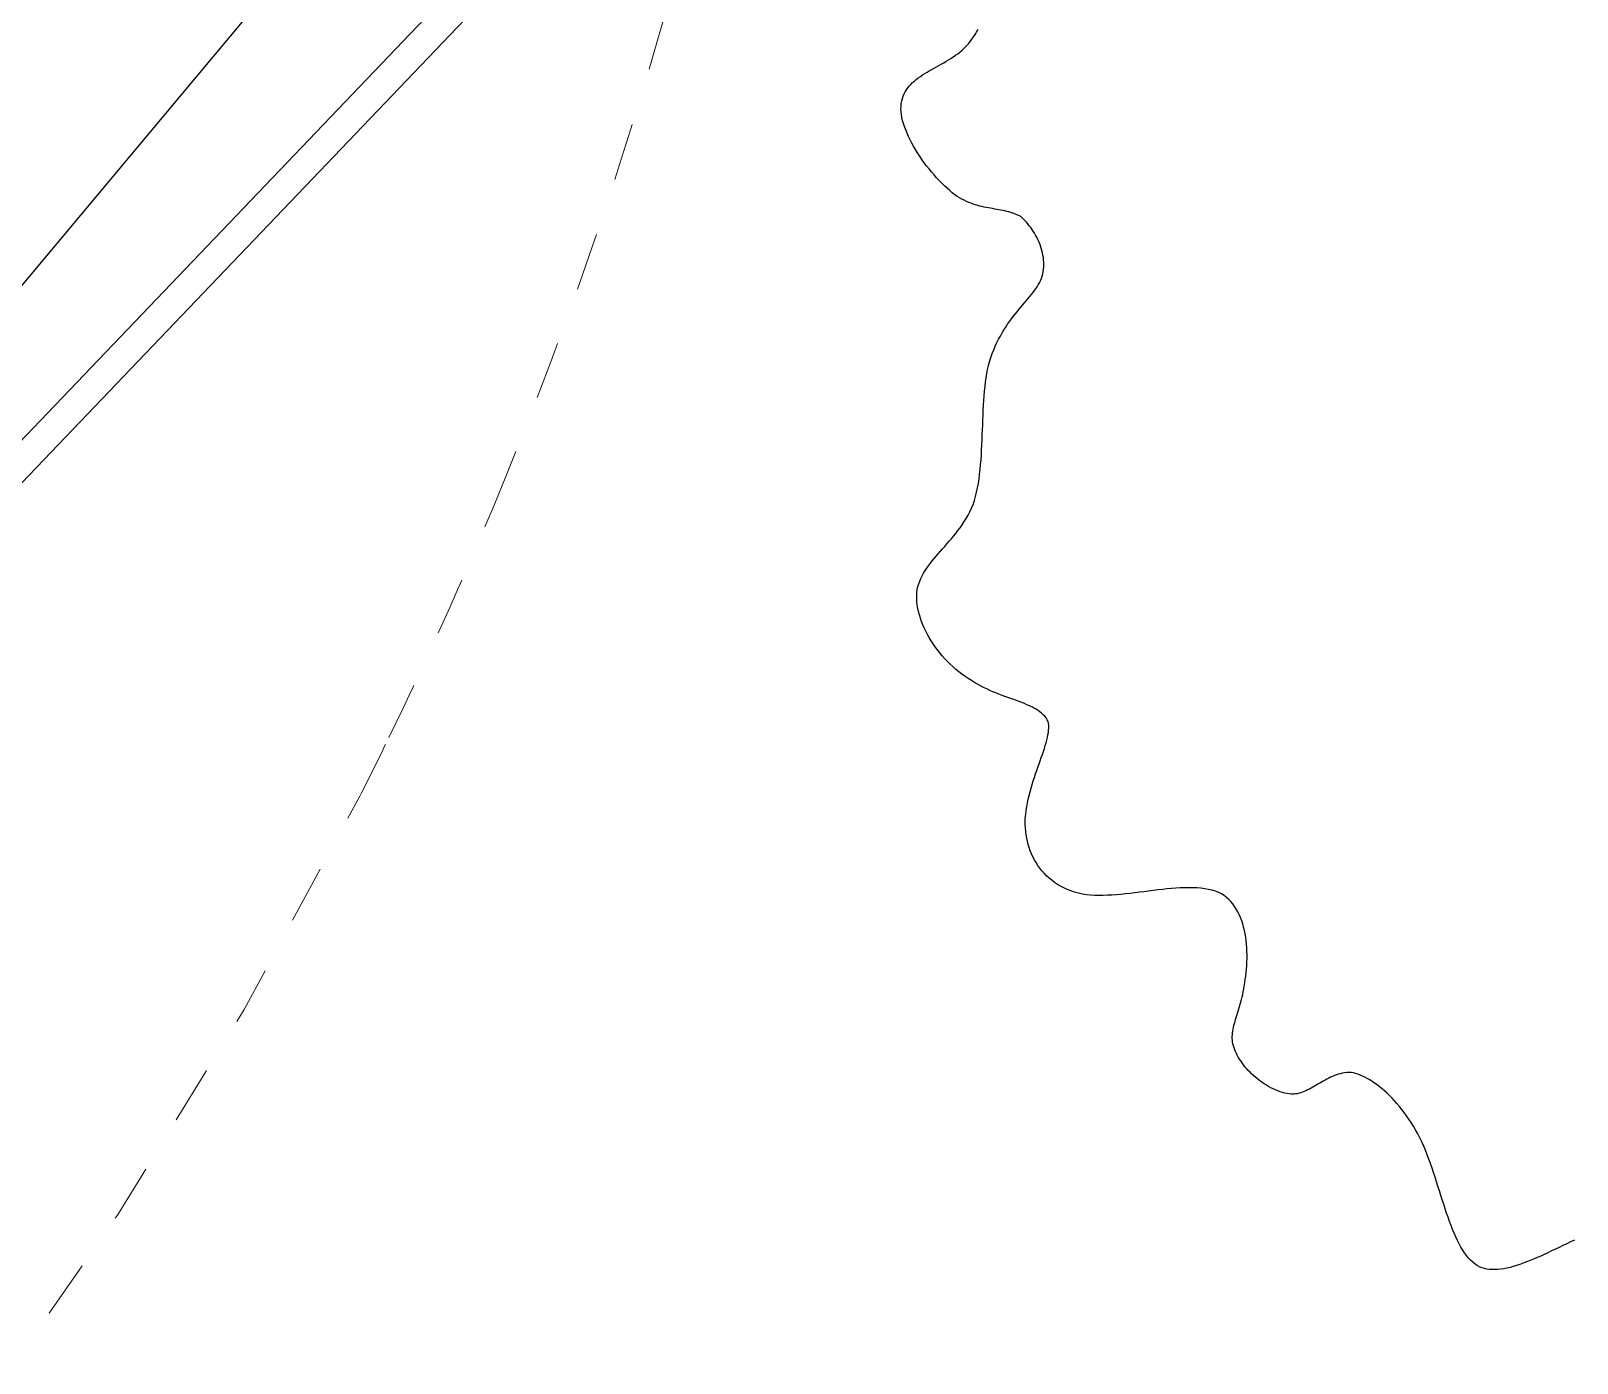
# Model space of a CAD drawing. Header units: metres. Extents: x 507649 to 508899, y 6966965 to 6967377.
# Drawn here: x 507928.546 to 507931.218, y 6967155.611 to 6967157.913 of the extents above; entities that cross this region are included whole.
import ezdxf

# ---------------------------------------------------------------- set-up
doc = ezdxf.new("R2010")
doc.units = ezdxf.units.M
doc.linetypes.add('AEC_Double Dash', pattern=[0.039, 0.015, -0.004, 0.006, -0.004, 0.006, -0.004])
doc.layers.add('C-PROP-LINE', color=252, linetype='AEC_Double Dash', lineweight=5)
for name, color, linetype in [('C_TEXT_2.5', 7, 'Continuous'), ('mga2020bdy', 252, 'Continuous'), ('mga2020VEG_EDGE_GARDEN', 252, 'Continuous'), ('mga2020VEG_TREE', 252, 'Continuous'), ('VEG_EDGE_GARDEN', 252, 'Continuous')]:
    doc.layers.add(name, color=color, linetype=linetype)

# ---------------------------------------------------------------- blocks, each defined once
blk = doc.blocks.new('BAC V TREE')
for p, q in [((-14.3908, 1.3604), (-14.3723, 1.3862)), ((-14.3723, 1.3862), (-14.355, 1.4126)), ((-14.355, 1.4126), (-14.3389, 1.4395)), ((-14.3389, 1.4395), (-14.3239, 1.4669)), ((-14.5489, 1.1997), (-14.5246, 1.2183)), ((-14.5246, 1.2183), (-14.4997, 1.2404)), ((-14.4997, 1.2404), (-14.4759, 1.2631)), ((-14.4759, 1.2631), (-14.453, 1.2865)), ((-14.453, 1.2865), (-14.4312, 1.3105)), ((-14.4312, 1.3105), (-14.4105, 1.3351)), ((-14.4105, 1.3351), (-14.3908, 1.3604)), ((-14.8391, 1.0242), (-14.8126, 1.0392)), ((-14.8126, 1.0392), (-14.7859, 1.0541)), ((-14.7859, 1.0541), (-14.759, 1.0691)), ((-14.759, 1.0691), (-14.732, 1.0842)), ((-14.732, 1.0842), (-14.7051, 1.0996)), ((-14.7051, 1.0996), (-14.6783, 1.1152)), ((-14.6783, 1.1152), (-14.6516, 1.1311)), ((-14.6516, 1.1311), (-14.6253, 1.1475)), ((-14.6253, 1.1475), (-14.5993, 1.1643)), ((-14.5993, 1.1643), (-14.5738, 1.1817)), ((-14.5738, 1.1817), (-14.5489, 1.1997)), ((-15.0708, 0.859), (-15.0517, 0.8779)), ((-15.0517, 0.8779), (-15.0315, 0.896)), ((-15.0315, 0.896), (-15.0102, 0.9135)), ((-15.0102, 0.9135), (-14.9879, 0.9305)), ((-14.9879, 0.9305), (-14.9648, 0.9469)), ((-14.9648, 0.9469), (-14.9409, 0.963)), ((-14.9409, 0.963), (-14.9162, 0.9786)), ((-14.9162, 0.9786), (-14.891, 0.994)), ((-14.891, 0.994), (-14.8653, 1.0092)), ((-14.8653, 1.0092), (-14.8391, 1.0242)), ((-15.1719, 0.6745), (-15.1651, 0.7015)), ((-15.1651, 0.7015), (-15.1565, 0.7272)), ((-15.1565, 0.7272), (-15.1461, 0.7517)), ((-15.1461, 0.7517), (-15.1341, 0.7752)), ((-15.1341, 0.7752), (-15.1204, 0.7975)), ((-15.1204, 0.7975), (-15.1053, 0.8189)), ((-15.1053, 0.8189), (-15.0887, 0.8394)), ((-15.0887, 0.8394), (-15.0708, 0.859)), ((-15.1804, 0.5879), (-15.1797, 0.6177)), ((-15.1789, 0.557), (-15.1804, 0.5879)), ((-15.1797, 0.6177), (-15.1767, 0.6462)), ((-15.1752, 0.525), (-15.1789, 0.557)), ((-15.1767, 0.6462), (-15.1719, 0.6745)), ((-15.1695, 0.4921), (-15.1752, 0.525)), ((-15.1618, 0.4584), (-15.1695, 0.4921)), ((-15.1522, 0.4239), (-15.1618, 0.4584)), ((-15.1408, 0.3888), (-15.1522, 0.4239)), ((-15.1277, 0.3531), (-15.1408, 0.3888)), ((-15.113, 0.3169), (-15.1277, 0.3531)), ((-15.0968, 0.2804), (-15.113, 0.3169)), ((-15.0791, 0.2437), (-15.0968, 0.2804)), ((-15.06, 0.2068), (-15.0791, 0.2437)), ((-15.0397, 0.1699), (-15.06, 0.2068)), ((-15.0181, 0.133), (-15.0397, 0.1699)), ((-14.9955, 0.0962), (-15.0181, 0.133)), ((-14.9718, 0.0598), (-14.9955, 0.0962)), ((-14.9472, 0.0236), (-14.9718, 0.0598)), ((-14.9217, -0.0121), (-14.9472, 0.0236)), ((-14.8954, -0.0472), (-14.9217, -0.0121)), ((-14.8685, -0.0817), (-14.8954, -0.0472)), ((-14.841, -0.1154), (-14.8685, -0.0817)), ((-14.8129, -0.1483), (-14.841, -0.1154)), ((-14.7845, -0.1802), (-14.8129, -0.1483)), ((-14.7557, -0.2111), (-14.7845, -0.1802)), ((-14.7266, -0.2408), (-14.7557, -0.2111)), ((-14.6974, -0.2693), (-14.7266, -0.2408)), ((-14.6681, -0.2964), (-14.6974, -0.2693)), ((-14.6388, -0.3221), (-14.6681, -0.2964)), ((-14.6096, -0.3463), (-14.6388, -0.3221)), ((-14.5805, -0.3687), (-14.6096, -0.3463)), ((-14.5544, -0.3862), (-14.5805, -0.3687)), ((-14.5284, -0.4022), (-14.5544, -0.3862)), ((-14.5027, -0.4168), (-14.5284, -0.4022)), ((-14.4771, -0.4301), (-14.5027, -0.4168)), ((-14.4518, -0.4421), (-14.4771, -0.4301)), ((-14.4266, -0.453), (-14.4518, -0.4421)), ((-14.4016, -0.4629), (-14.4266, -0.453)), ((-14.3768, -0.4718), (-14.4016, -0.4629)), ((-14.3521, -0.4799), (-14.3768, -0.4718)), ((-14.3277, -0.4871), (-14.3521, -0.4799)), ((-14.3034, -0.4937), (-14.3277, -0.4871)), ((-14.2793, -0.4996), (-14.3034, -0.4937)), ((-14.2553, -0.505), (-14.2793, -0.4996)), ((-14.2316, -0.51), (-14.2553, -0.505)), ((-14.2079, -0.5146), (-14.2316, -0.51)), ((-14.1845, -0.5189), (-14.2079, -0.5146)), ((-14.1612, -0.5231), (-14.1845, -0.5189)), ((-14.138, -0.5271), (-14.1612, -0.5231)), ((-14.115, -0.5312), (-14.138, -0.5271)), ((-14.0922, -0.5353), (-14.115, -0.5312)), ((-14.0695, -0.5396), (-14.0922, -0.5353)), ((-14.0469, -0.5441), (-14.0695, -0.5396)), ((-14.0244, -0.549), (-14.0469, -0.5441)), ((-14.0021, -0.5543), (-14.0244, -0.549)), ((-13.98, -0.5601), (-14.0021, -0.5543)), ((-13.9579, -0.5665), (-13.98, -0.5601)), ((-13.936, -0.5735), (-13.9579, -0.5665)), ((-13.9142, -0.5814), (-13.936, -0.5735)), ((-13.8925, -0.5901), (-13.9142, -0.5814)), ((-13.871, -0.5997), (-13.8925, -0.5901)), ((-13.8495, -0.6104), (-13.871, -0.5997)), ((-13.8331, -0.6251), (-13.8495, -0.6104)), ((-13.8167, -0.6408), (-13.8331, -0.6251)), ((-13.8005, -0.6574), (-13.8167, -0.6408)), ((-13.7845, -0.6749), (-13.8005, -0.6574)), ((-13.7688, -0.6932), (-13.7845, -0.6749)), ((-13.7534, -0.7122), (-13.7688, -0.6932)), ((-13.7383, -0.7321), (-13.7534, -0.7122)), ((-13.7237, -0.7526), (-13.7383, -0.7321)), ((-13.7096, -0.7738), (-13.7237, -0.7526)), ((-13.696, -0.7956), (-13.7096, -0.7738)), ((-13.6831, -0.818), (-13.696, -0.7956)), ((-13.6707, -0.841), (-13.6831, -0.818)), ((-13.6591, -0.8644), (-13.6707, -0.841)), ((-13.6482, -0.8883), (-13.6591, -0.8644)), ((-13.6381, -0.9126), (-13.6482, -0.8883)), ((-13.6288, -0.9373), (-13.6381, -0.9126)), ((-13.6205, -0.9623), (-13.6288, -0.9373)), ((-13.6131, -0.9877), (-13.6205, -0.9623)), ((-13.6068, -1.0133), (-13.6131, -0.9877)), ((-13.6015, -1.0391), (-13.6068, -1.0133)), ((-13.5974, -1.065), (-13.6015, -1.0391)), ((-13.5992, -1.2222), (-13.5954, -1.196)), ((-13.5944, -1.0911), (-13.5974, -1.065)), ((-13.5954, -1.196), (-13.5931, -1.1698)), ((-13.5927, -1.1173), (-13.5944, -1.0911)), ((-13.5931, -1.1698), (-13.5922, -1.1436)), ((-13.5922, -1.1436), (-13.5927, -1.1173)), ((-13.668, -1.3923), (-13.6541, -1.3701)), ((-13.6541, -1.3701), (-13.6413, -1.3478)), ((-13.6413, -1.3478), (-13.6296, -1.3252)), ((-13.6296, -1.3252), (-13.6196, -1.2997)), ((-13.6196, -1.2997), (-13.6112, -1.2741)), ((-13.6112, -1.2741), (-13.6044, -1.2482)), ((-13.6044, -1.2482), (-13.5992, -1.2222)), ((-13.788, -1.5478), (-13.7689, -1.5251)), ((-13.7689, -1.5251), (-13.7503, -1.5026)), ((-13.7503, -1.5026), (-13.7323, -1.4803)), ((-13.7323, -1.4803), (-13.715, -1.4583)), ((-13.715, -1.4583), (-13.6985, -1.4363)), ((-13.6985, -1.4363), (-13.6828, -1.4143)), ((-13.6828, -1.4143), (-13.668, -1.3923)), ((-13.9318, -1.722), (-13.9107, -1.695)), ((-13.9107, -1.695), (-13.8897, -1.6689)), ((-13.8897, -1.6689), (-13.8688, -1.6435)), ((-13.8688, -1.6435), (-13.8481, -1.6188)), ((-13.8481, -1.6188), (-13.8277, -1.5946)), ((-13.8277, -1.5946), (-13.8077, -1.571)), ((-13.8077, -1.571), (-13.788, -1.5478)), ((-14.056, -1.9047), (-14.0359, -1.8714)), ((-14.0359, -1.8714), (-14.0155, -1.8393)), ((-14.0155, -1.8393), (-13.9948, -1.8084)), ((-13.9948, -1.8084), (-13.9739, -1.7786)), ((-13.9739, -1.7786), (-13.9529, -1.7498)), ((-13.9529, -1.7498), (-13.9318, -1.722)), ((-14.1489, -2.0925), (-14.1315, -2.0519)), ((-14.1315, -2.0519), (-14.1135, -2.0129)), ((-14.1135, -2.0129), (-14.0949, -1.9754)), ((-14.0949, -1.9754), (-14.0757, -1.9394)), ((-14.0757, -1.9394), (-14.056, -1.9047)), ((-14.2072, -2.2671), (-14.1961, -2.2248)), ((-14.1961, -2.2248), (-14.1812, -2.1789)), ((-14.1812, -2.1789), (-14.1654, -2.1348)), ((-14.1654, -2.1348), (-14.1489, -2.0925)), ((-14.2403, -2.4519), (-14.2336, -2.4036)), ((-14.2336, -2.4036), (-14.2259, -2.3566)), ((-14.2259, -2.3566), (-14.2172, -2.3111)), ((-14.2172, -2.3111), (-14.2072, -2.2671)), ((-14.2554, -2.6035), (-14.2511, -2.5519)), ((-14.2511, -2.5519), (-14.2461, -2.5013)), ((-14.2461, -2.5013), (-14.2403, -2.4519)), ((-14.2651, -2.7631), (-14.2623, -2.7092)), ((-14.2623, -2.7092), (-14.2591, -2.656)), ((-14.2591, -2.656), (-14.2554, -2.6035)), ((-14.2718, -2.9277), (-14.2698, -2.8725)), ((-14.2698, -2.8725), (-14.2675, -2.8175)), ((-14.2675, -2.8175), (-14.2651, -2.7631)), ((-14.2807, -3.1499), (-14.2782, -3.0944)), ((-14.2782, -3.0944), (-14.276, -3.0388)), ((-14.276, -3.0388), (-14.2739, -2.9832)), ((-14.2739, -2.9832), (-14.2718, -2.9277)), ((-14.2905, -3.3149), (-14.2867, -3.2603)), ((-14.2867, -3.2603), (-14.2835, -3.2052)), ((-14.2835, -3.2052), (-14.2807, -3.1499)), ((-14.3058, -3.475), (-14.2999, -3.4223)), ((-14.2999, -3.4223), (-14.2949, -3.3689)), ((-14.2949, -3.3689), (-14.2905, -3.3149)), ((-14.3291, -3.6275), (-14.3203, -3.5777)), ((-14.3203, -3.5777), (-14.3126, -3.5269)), ((-14.3126, -3.5269), (-14.3058, -3.475)), ((-14.3771, -3.8138), (-14.363, -3.7694)), ((-14.363, -3.7694), (-14.3504, -3.7235)), ((-14.3504, -3.7235), (-14.3391, -3.6761)), ((-14.3391, -3.6761), (-14.3291, -3.6275)), ((-14.4561, -3.9677), (-14.435, -3.9313)), ((-14.435, -3.9313), (-14.4147, -3.8936)), ((-14.4147, -3.8936), (-14.3954, -3.8545)), ((-14.3954, -3.8545), (-14.3771, -3.8138)), ((-14.5713, -4.1329), (-14.5474, -4.1018)), ((-14.5474, -4.1018), (-14.5237, -4.0698)), ((-14.5237, -4.0698), (-14.5006, -4.0369)), ((-14.5006, -4.0369), (-14.478, -4.0029)), ((-14.478, -4.0029), (-14.4561, -3.9677)), ((-14.7178, -4.305), (-14.6936, -4.2776)), ((-14.6936, -4.2776), (-14.6692, -4.2498)), ((-14.6692, -4.2498), (-14.6446, -4.2215)), ((-14.6446, -4.2215), (-14.6201, -4.1926)), ((-14.6201, -4.1926), (-14.5956, -4.1631)), ((-14.5956, -4.1631), (-14.5713, -4.1329)), ((-14.8739, -4.4927), (-14.8537, -4.4658)), ((-14.8537, -4.4658), (-14.8327, -4.439)), ((-14.8327, -4.439), (-14.8109, -4.4123)), ((-14.8109, -4.4123), (-14.7884, -4.3857)), ((-14.7884, -4.3857), (-14.7653, -4.359)), ((-14.7653, -4.359), (-14.7418, -4.3321)), ((-14.7418, -4.3321), (-14.7178, -4.305)), ((-14.9713, -4.6631), (-14.9584, -4.6332)), ((-14.9584, -4.6332), (-14.944, -4.6041)), ((-14.944, -4.6041), (-14.9283, -4.5756)), ((-14.9283, -4.5756), (-14.9113, -4.5475)), ((-14.9113, -4.5475), (-14.8931, -4.52)), ((-14.8931, -4.52), (-14.8739, -4.4927)), ((-15.0057, -4.8259), (-15.0041, -4.7915)), ((-15.0041, -4.7915), (-15.0005, -4.7575)), ((-15.0005, -4.7575), (-14.9925, -4.7251)), ((-14.9925, -4.7251), (-14.9827, -4.6937)), ((-14.9827, -4.6937), (-14.9713, -4.6631)), ((-15.0054, -4.8608), (-15.0057, -4.8259)), ((-15.0031, -4.896), (-15.0054, -4.8608)), ((-14.9991, -4.9316), (-15.0031, -4.896)), ((-14.9932, -4.9674), (-14.9991, -4.9316)), ((-14.9856, -5.0034), (-14.9932, -4.9674)), ((-14.9763, -5.0396), (-14.9856, -5.0034)), ((-14.9653, -5.0758), (-14.9763, -5.0396)), ((-14.9528, -5.1121), (-14.9653, -5.0758)), ((-14.9386, -5.1483), (-14.9528, -5.1121)), ((-14.923, -5.1844), (-14.9386, -5.1483)), ((-14.9058, -5.2203), (-14.923, -5.1844)), ((-14.8873, -5.256), (-14.9058, -5.2203)), ((-14.8673, -5.2914), (-14.8873, -5.256)), ((-14.846, -5.3265), (-14.8673, -5.2914)), ((-14.8235, -5.3611), (-14.846, -5.3265)), ((-14.7996, -5.3953), (-14.8235, -5.3611)), ((-14.7746, -5.429), (-14.7996, -5.3953)), ((-14.7484, -5.4621), (-14.7746, -5.429)), ((-14.7211, -5.4945), (-14.7484, -5.4621)), ((-14.6928, -5.5262), (-14.7211, -5.4945)), ((-14.6634, -5.5571), (-14.6928, -5.5262)), ((-14.6331, -5.5873), (-14.6634, -5.5571)), ((-14.6018, -5.6165), (-14.6331, -5.5873)), ((-14.5696, -5.6447), (-14.6018, -5.6165)), ((-14.5366, -5.672), (-14.5696, -5.6447)), ((-14.5029, -5.6982), (-14.5366, -5.672)), ((-14.4683, -5.7232), (-14.5029, -5.6982)), ((-14.4331, -5.7471), (-14.4683, -5.7232)), ((-14.3972, -5.7697), (-14.4331, -5.7471)), ((-14.3636, -5.7907), (-14.3972, -5.7697)), ((-14.3297, -5.8105), (-14.3636, -5.7907)), ((-14.2956, -5.8292), (-14.3297, -5.8105)), ((-14.2614, -5.8467), (-14.2956, -5.8292)), ((-14.2271, -5.8632), (-14.2614, -5.8467)), ((-14.1929, -5.8788), (-14.2271, -5.8632)), ((-14.1587, -5.8936), (-14.1929, -5.8788)), ((-14.1246, -5.9076), (-14.1587, -5.8936)), ((-14.0908, -5.921), (-14.1246, -5.9076)), ((-14.0572, -5.9338), (-14.0908, -5.921)), ((-14.024, -5.9461), (-14.0572, -5.9338)), ((-13.9913, -5.958), (-14.024, -5.9461)), ((-13.959, -5.9696), (-13.9913, -5.958)), ((-13.9273, -5.981), (-13.959, -5.9696)), ((-13.8962, -5.9923), (-13.9273, -5.981)), ((-13.8659, -6.0035), (-13.8962, -5.9923)), ((-13.8363, -6.0148), (-13.8659, -6.0035)), ((-13.8075, -6.0262), (-13.8363, -6.0148)), ((-13.7797, -6.0378), (-13.8075, -6.0262)), ((-13.7529, -6.0497), (-13.7797, -6.0378)), ((-13.7271, -6.0621), (-13.7529, -6.0497)), ((-13.7025, -6.0749), (-13.7271, -6.0621)), ((-13.679, -6.0882), (-13.7025, -6.0749)), ((-13.6569, -6.1023), (-13.679, -6.0882)), ((-13.636, -6.117), (-13.6569, -6.1023)), ((-13.6166, -6.1326), (-13.636, -6.117)), ((-13.5986, -6.1492), (-13.6166, -6.1326)), ((-13.5822, -6.1667), (-13.5986, -6.1492)), ((-13.5674, -6.1854), (-13.5822, -6.1667)), ((-13.5543, -6.2052), (-13.5674, -6.1854)), ((-13.543, -6.2263), (-13.5543, -6.2052)), ((-13.5466, -6.3733), (-13.5421, -6.3461)), ((-13.5393, -6.2479), (-13.543, -6.2263)), ((-13.5421, -6.3461), (-13.539, -6.3199)), ((-13.5375, -6.2708), (-13.5393, -6.2479)), ((-13.539, -6.3199), (-13.5375, -6.2948)), ((-13.5375, -6.2948), (-13.5375, -6.2708)), ((-13.5972, -6.5568), (-13.5865, -6.524)), ((-13.5865, -6.524), (-13.5766, -6.492)), ((-13.5766, -6.492), (-13.5675, -6.4609)), ((-13.5675, -6.4609), (-13.5595, -6.4307)), ((-13.5595, -6.4307), (-13.5525, -6.4015)), ((-13.5525, -6.4015), (-13.5466, -6.3733)), ((-13.6581, -6.7327), (-13.6453, -6.6961)), ((-13.6453, -6.6961), (-13.6327, -6.6602)), ((-13.6327, -6.6602), (-13.6204, -6.625)), ((-13.6204, -6.625), (-13.6085, -6.5905)), ((-13.6085, -6.5905), (-13.5972, -6.5568)), ((-13.7092, -6.8856), (-13.6967, -6.8465)), ((-13.6967, -6.8465), (-13.6839, -6.808)), ((-13.6839, -6.808), (-13.671, -6.77)), ((-13.671, -6.77), (-13.6581, -6.7327)), ((-13.7647, -7.0884), (-13.755, -7.047)), ((-13.755, -7.047), (-13.7444, -7.006)), ((-13.7444, -7.006), (-13.7332, -6.9654)), ((-13.7332, -6.9654), (-13.7214, -6.9252)), ((-13.7214, -6.9252), (-13.7092, -6.8856)), ((-13.7938, -7.2576), (-13.7883, -7.2149)), ((-13.7883, -7.2149), (-13.7815, -7.1724)), ((-13.7815, -7.1724), (-13.7736, -7.1303)), ((-13.7736, -7.1303), (-13.7647, -7.0884)), ((-13.7992, -7.3372), (-13.7981, -7.3006)), ((-13.7989, -7.3739), (-13.7992, -7.3372)), ((-13.7971, -7.4106), (-13.7989, -7.3739)), ((-13.7981, -7.3006), (-13.7938, -7.2576)), ((-13.7938, -7.4472), (-13.7971, -7.4106)), ((-13.789, -7.4836), (-13.7938, -7.4472)), ((-13.7827, -7.5199), (-13.789, -7.4836)), ((-13.775, -7.5558), (-13.7827, -7.5199)), ((-13.7657, -7.5914), (-13.775, -7.5558)), ((-13.7549, -7.6266), (-13.7657, -7.5914)), ((-13.7426, -7.6613), (-13.7549, -7.6266)), ((-13.7287, -7.6954), (-13.7426, -7.6613)), ((-13.7133, -7.7289), (-13.7287, -7.6954)), ((-13.6964, -7.7617), (-13.7133, -7.7289)), ((-13.6778, -7.7937), (-13.6964, -7.7617)), ((-13.6578, -7.8249), (-13.6778, -7.7937)), ((-13.6361, -7.8552), (-13.6578, -7.8249)), ((-13.6129, -7.8844), (-13.6361, -7.8552)), ((-13.588, -7.9127), (-13.6129, -7.8844)), ((-13.5616, -7.9398), (-13.588, -7.9127)), ((-13.5336, -7.9657), (-13.5616, -7.9398)), ((-13.5039, -7.9903), (-13.5336, -7.9657)), ((-13.4727, -8.0136), (-13.5039, -7.9903)), ((-13.4398, -8.0355), (-13.4727, -8.0136)), ((-13.4052, -8.0559), (-13.4398, -8.0355)), ((-13.369, -8.0748), (-13.4052, -8.0559)), ((-13.3312, -8.0921), (-13.369, -8.0748)), ((-12.1246, -8.0783), (-12.1739, -8.0821)), ((-12.076, -8.0754), (-12.1246, -8.0783)), ((-12.0281, -8.0735), (-12.076, -8.0754)), ((-11.9811, -8.0728), (-12.0281, -8.0735)), ((-11.9351, -8.0734), (-11.9811, -8.0728)), ((-11.89, -8.0754), (-11.9351, -8.0734)), ((-11.8461, -8.079), (-11.89, -8.0754)), ((-11.8034, -8.0843), (-11.8461, -8.079)), ((-13.2917, -8.1077), (-13.3312, -8.0921)), ((-13.2505, -8.1215), (-13.2917, -8.1077)), ((-13.2077, -8.1335), (-13.2505, -8.1215)), ((-13.1631, -8.1437), (-13.2077, -8.1335)), ((-13.1169, -8.1518), (-13.1631, -8.1437)), ((-13.0722, -8.1558), (-13.1169, -8.1518)), ((-13.0263, -8.1582), (-13.0722, -8.1558)), ((-12.9796, -8.1591), (-13.0263, -8.1582)), ((-12.9319, -8.1587), (-12.9796, -8.1591)), ((-12.8835, -8.157), (-12.9319, -8.1587)), ((-12.8344, -8.1544), (-12.8835, -8.157)), ((-12.7846, -8.1507), (-12.8344, -8.1544)), ((-12.7344, -8.1463), (-12.7846, -8.1507)), ((-12.6837, -8.1412), (-12.7344, -8.1463)), ((-12.6327, -8.1356), (-12.6837, -8.1412)), ((-12.5815, -8.1295), (-12.6327, -8.1356)), ((-12.5301, -8.1232), (-12.5815, -8.1295)), ((-12.4787, -8.1167), (-12.5301, -8.1232)), ((-12.4272, -8.1102), (-12.4787, -8.1167)), ((-12.376, -8.1038), (-12.4272, -8.1102)), ((-12.3249, -8.0977), (-12.376, -8.1038)), ((-12.2741, -8.0919), (-12.3249, -8.0977)), ((-12.2238, -8.0867), (-12.2741, -8.0919)), ((-12.1739, -8.0821), (-12.2238, -8.0867)), ((-11.7621, -8.0915), (-11.8034, -8.0843)), ((-11.7221, -8.1006), (-11.7621, -8.0915)), ((-11.6836, -8.1118), (-11.7221, -8.1006)), ((-11.6467, -8.1252), (-11.6836, -8.1118)), ((-11.6164, -8.1417), (-11.6467, -8.1252)), ((-11.5878, -8.1603), (-11.6164, -8.1417)), ((-11.561, -8.1809), (-11.5878, -8.1603)), ((-11.5359, -8.2034), (-11.561, -8.1809)), ((-11.5125, -8.2276), (-11.5359, -8.2034)), ((-11.4907, -8.2536), (-11.5125, -8.2276)), ((-11.4705, -8.2811), (-11.4907, -8.2536)), ((-11.4519, -8.3101), (-11.4705, -8.2811)), ((-11.4348, -8.3406), (-11.4519, -8.3101)), ((-11.4191, -8.3723), (-11.4348, -8.3406)), ((-11.4049, -8.4052), (-11.4191, -8.3723)), ((-11.3921, -8.4393), (-11.4049, -8.4052)), ((-11.3807, -8.4743), (-11.3921, -8.4393)), ((-11.3706, -8.5103), (-11.3807, -8.4743)), ((-11.3618, -8.547), (-11.3706, -8.5103)), ((-11.3542, -8.5845), (-11.3618, -8.547)), ((-11.3479, -8.6226), (-11.3542, -8.5845)), ((-11.3427, -8.6613), (-11.3479, -8.6226)), ((-11.3387, -8.7003), (-11.3427, -8.6613)), ((-11.3357, -8.7397), (-11.3387, -8.7003)), ((-11.3339, -8.7793), (-11.3357, -8.7397)), ((-11.339, -8.9773), (-11.3362, -8.938)), ((-11.3362, -8.938), (-11.3342, -8.8985)), ((-11.3342, -8.8985), (-11.3331, -8.8588)), ((-11.333, -8.819), (-11.3339, -8.7793)), ((-11.3331, -8.8588), (-11.333, -8.819)), ((-11.3584, -9.1299), (-11.3525, -9.0926)), ((-11.3525, -9.0926), (-11.3472, -9.0547)), ((-11.3472, -9.0547), (-11.3427, -9.0162)), ((-11.3427, -9.0162), (-11.339, -8.9773)), ((-11.3866, -9.2872), (-11.3803, -9.2584)), ((-11.3803, -9.2584), (-11.3746, -9.2286)), ((-11.3746, -9.2286), (-11.3695, -9.198)), ((-11.3695, -9.198), (-11.365, -9.1664)), ((-11.365, -9.1664), (-11.3584, -9.1299)), ((-11.4378, -9.4686), (-11.4302, -9.4446)), ((-11.4302, -9.4446), (-11.4226, -9.42)), ((-11.4226, -9.42), (-11.415, -9.3948)), ((-11.415, -9.3948), (-11.4075, -9.369)), ((-11.4075, -9.369), (-11.4002, -9.3425)), ((-11.4002, -9.3425), (-11.3932, -9.3152)), ((-11.3932, -9.3152), (-11.3866, -9.2872)), ((-11.4877, -9.6452), (-11.4833, -9.6242)), ((-11.4833, -9.6242), (-11.4782, -9.603)), ((-11.4782, -9.603), (-11.4725, -9.5815)), ((-11.4725, -9.5815), (-11.4663, -9.5597)), ((-11.4663, -9.5597), (-11.4596, -9.5376)), ((-11.4596, -9.5376), (-11.4526, -9.515)), ((-11.4526, -9.515), (-11.4453, -9.492)), ((-11.4453, -9.492), (-11.4378, -9.4686)), ((-11.4971, -9.7277), (-11.4962, -9.7072)), ((-11.497, -9.7482), (-11.4971, -9.7277)), ((-11.4958, -9.7687), (-11.497, -9.7482)), ((-11.4962, -9.7072), (-11.4942, -9.6867)), ((-11.4933, -9.7893), (-11.4958, -9.7687)), ((-11.4942, -9.6867), (-11.4914, -9.666)), ((-11.4895, -9.81), (-11.4933, -9.7893)), ((-11.4914, -9.666), (-11.4877, -9.6452)), ((-11.4844, -9.8309), (-11.4895, -9.81)), ((-11.4778, -9.8519), (-11.4844, -9.8309)), ((-11.4696, -9.8732), (-11.4778, -9.8519)), ((-11.4598, -9.8948), (-11.4696, -9.8732)), ((-11.4511, -9.9151), (-11.4598, -9.8948)), ((-11.4411, -9.9358), (-11.4511, -9.9151)), ((-11.4297, -9.9567), (-11.4411, -9.9358)), ((-11.4171, -9.9778), (-11.4297, -9.9567)), ((-11.4034, -9.9989), (-11.4171, -9.9778)), ((-11.3885, -10.02), (-11.4034, -9.9989)), ((-11.3726, -10.0412), (-11.3885, -10.02)), ((-11.3557, -10.0622), (-11.3726, -10.0412)), ((-11.3378, -10.083), (-11.3557, -10.0622)), ((-11.319, -10.1036), (-11.3378, -10.083)), ((-11.2993, -10.124), (-11.319, -10.1036)), ((-11.2789, -10.1439), (-11.2993, -10.124)), ((-10.2941, -10.1403), (-10.3167, -10.1466)), ((-10.271, -10.135), (-10.2941, -10.1403)), ((-10.2474, -10.1308), (-10.271, -10.135)), ((-10.2233, -10.1278), (-10.2474, -10.1308)), ((-10.1988, -10.126), (-10.2233, -10.1278)), ((-10.1737, -10.1257), (-10.1988, -10.126)), ((-10.1497, -10.1312), (-10.1737, -10.1257)), ((-10.1251, -10.1381), (-10.1497, -10.1312)), ((-10.1, -10.1464), (-10.1251, -10.1381)), ((-11.2577, -10.1634), (-11.2789, -10.1439)), ((-11.2358, -10.1825), (-11.2577, -10.1634)), ((-11.2133, -10.2009), (-11.2358, -10.1825)), ((-11.1903, -10.2188), (-11.2133, -10.2009)), ((-11.1667, -10.236), (-11.1903, -10.2188)), ((-11.1426, -10.2524), (-11.1667, -10.236)), ((-11.1182, -10.268), (-11.1426, -10.2524)), ((-11.0934, -10.2827), (-11.1182, -10.268)), ((-11.0682, -10.2965), (-11.0934, -10.2827)), ((-11.0429, -10.3092), (-11.0682, -10.2965)), ((-11.0173, -10.3209), (-11.0429, -10.3092)), ((-10.6401, -10.3114), (-10.6591, -10.3211)), ((-10.6211, -10.3013), (-10.6401, -10.3114)), ((-10.6021, -10.2907), (-10.6211, -10.3013)), ((-10.583, -10.2797), (-10.6021, -10.2907)), ((-10.5638, -10.2685), (-10.583, -10.2797)), ((-10.5444, -10.2571), (-10.5638, -10.2685)), ((-10.525, -10.2456), (-10.5444, -10.2571)), ((-10.5053, -10.2342), (-10.525, -10.2456)), ((-10.4855, -10.2228), (-10.5053, -10.2342)), ((-10.4654, -10.2117), (-10.4855, -10.2228)), ((-10.4451, -10.2008), (-10.4654, -10.2117)), ((-10.4245, -10.1903), (-10.4451, -10.2008)), ((-10.4036, -10.1802), (-10.4245, -10.1903)), ((-10.3824, -10.1708), (-10.4036, -10.1802)), ((-10.3609, -10.1619), (-10.3824, -10.1708)), ((-10.339, -10.1539), (-10.3609, -10.1619)), ((-10.3167, -10.1466), (-10.339, -10.1539)), ((-10.0745, -10.1562), (-10.1, -10.1464)), ((-10.0486, -10.1674), (-10.0745, -10.1562)), ((-10.0223, -10.18), (-10.0486, -10.1674)), ((-9.9957, -10.194), (-10.0223, -10.18)), ((-9.9688, -10.2095), (-9.9957, -10.194)), ((-9.9416, -10.2264), (-9.9688, -10.2095)), ((-9.9142, -10.2446), (-9.9416, -10.2264)), ((-9.8867, -10.2643), (-9.9142, -10.2446)), ((-9.8591, -10.2853), (-9.8867, -10.2643)), ((-9.8313, -10.3078), (-9.8591, -10.2853)), ((-9.8036, -10.3316), (-9.8313, -10.3078)), ((-10.9916, -10.3314), (-11.0173, -10.3209)), ((-10.9658, -10.3408), (-10.9916, -10.3314)), ((-10.94, -10.3489), (-10.9658, -10.3408)), ((-10.9142, -10.3556), (-10.94, -10.3489)), ((-10.8885, -10.3609), (-10.9142, -10.3556)), ((-10.8629, -10.3648), (-10.8885, -10.3609)), ((-10.8376, -10.3671), (-10.8629, -10.3648)), ((-10.8124, -10.3679), (-10.8376, -10.3671)), ((-10.7929, -10.3658), (-10.8124, -10.3679)), ((-10.7735, -10.3625), (-10.7929, -10.3658)), ((-10.7542, -10.358), (-10.7735, -10.3625)), ((-10.735, -10.3524), (-10.7542, -10.358)), ((-10.716, -10.3458), (-10.735, -10.3524)), ((-10.697, -10.3384), (-10.716, -10.3458)), ((-10.678, -10.3301), (-10.697, -10.3384)), ((-10.6591, -10.3211), (-10.678, -10.3301)), ((-9.7758, -10.3568), (-9.8036, -10.3316)), ((-9.7481, -10.3834), (-9.7758, -10.3568)), ((-9.7205, -10.4114), (-9.7481, -10.3834)), ((-9.693, -10.4407), (-9.7205, -10.4114)), ((-9.6656, -10.4714), (-9.693, -10.4407)), ((-9.6385, -10.5034), (-9.6656, -10.4714)), ((-9.6117, -10.5369), (-9.6385, -10.5034)), ((-9.5851, -10.5716), (-9.6117, -10.5369)), ((-9.5589, -10.6077), (-9.5851, -10.5716)), ((-9.533, -10.6452), (-9.5589, -10.6077)), ((-9.5076, -10.684), (-9.533, -10.6452)), ((-9.4827, -10.7241), (-9.5076, -10.684)), ((-9.4582, -10.7655), (-9.4827, -10.7241)), ((-9.4343, -10.8083), (-9.4582, -10.7655)), ((-9.411, -10.8524), (-9.4343, -10.8083)), ((-9.3883, -10.8978), (-9.411, -10.8524)), ((-9.3662, -10.9446), (-9.3883, -10.8978)), ((-9.3473, -10.9923), (-9.3662, -10.9446)), ((-9.3288, -11.0408), (-9.3473, -10.9923)), ((-9.3108, -11.09), (-9.3288, -11.0408)), ((-9.2933, -11.1397), (-9.3108, -11.09)), ((-9.2761, -11.1899), (-9.2933, -11.1397)), ((-9.2592, -11.2404), (-9.2761, -11.1899)), ((-9.2426, -11.2911), (-9.2592, -11.2404)), ((-9.2263, -11.3418), (-9.2426, -11.2911)), ((-9.2101, -11.3926), (-9.2263, -11.3418)), ((-9.194, -11.4431), (-9.2101, -11.3926)), ((-9.178, -11.4934), (-9.194, -11.4431)), ((-9.1621, -11.5433), (-9.178, -11.4934)), ((-9.1461, -11.5927), (-9.1621, -11.5433)), ((-9.13, -11.6414), (-9.1461, -11.5927)), ((-9.1138, -11.6894), (-9.13, -11.6414)), ((-9.0975, -11.7365), (-9.1138, -11.6894)), ((-9.0809, -11.7826), (-9.0975, -11.7365)), ((-9.064, -11.8276), (-9.0809, -11.7826)), ((-9.0469, -11.8714), (-9.064, -11.8276)), ((-9.0293, -11.9138), (-9.0469, -11.8714)), ((-9.0113, -11.9547), (-9.0293, -11.9138)), ((-8.9929, -11.9941), (-9.0113, -11.9547)), ((-8.974, -12.0317), (-8.9929, -11.9941)), ((-8.9544, -12.0675), (-8.974, -12.0317)), ((-7.778, -12.0314), (-7.8204, -12.0514)), ((-7.7353, -12.0113), (-7.778, -12.0314)), ((-7.6924, -11.9914), (-7.7353, -12.0113)), ((-8.9343, -12.1014), (-8.9544, -12.0675)), ((-8.9135, -12.1331), (-8.9343, -12.1014)), ((-8.892, -12.1627), (-8.9135, -12.1331)), ((-8.8697, -12.19), (-8.892, -12.1627)), ((-8.8465, -12.2149), (-8.8697, -12.19)), ((-8.1472, -12.2021), (-8.1861, -12.2183)), ((-8.1078, -12.1851), (-8.1472, -12.2021)), ((-8.0679, -12.1674), (-8.1078, -12.1851)), ((-8.0276, -12.149), (-8.0679, -12.1674)), ((-7.9869, -12.1302), (-8.0276, -12.149)), ((-7.9458, -12.1109), (-7.9869, -12.1302)), ((-7.9043, -12.0913), (-7.9458, -12.1109)), ((-7.8625, -12.0714), (-7.9043, -12.0913)), ((-7.8204, -12.0514), (-7.8625, -12.0714)), ((-8.8226, -12.2372), (-8.8465, -12.2149)), ((-8.7977, -12.2568), (-8.8226, -12.2372)), ((-8.773, -12.2728), (-8.7977, -12.2568)), ((-8.7473, -12.2862), (-8.773, -12.2728)), ((-8.7207, -12.2972), (-8.7473, -12.2862)), ((-8.6932, -12.3058), (-8.7207, -12.2972)), ((-8.6648, -12.3123), (-8.6932, -12.3058)), ((-8.6354, -12.3166), (-8.6648, -12.3123)), ((-8.6053, -12.3188), (-8.6354, -12.3166)), ((-8.5743, -12.3191), (-8.6053, -12.3188)), ((-8.5425, -12.3175), (-8.5743, -12.3191)), ((-8.5099, -12.3141), (-8.5425, -12.3175)), ((-8.4765, -12.309), (-8.5099, -12.3141)), ((-8.4425, -12.3023), (-8.4765, -12.309)), ((-8.4078, -12.2942), (-8.4425, -12.3023)), ((-8.3723, -12.2845), (-8.4078, -12.2942)), ((-8.3363, -12.2736), (-8.3723, -12.2845)), ((-8.2996, -12.2614), (-8.3363, -12.2736)), ((-8.2623, -12.2481), (-8.2996, -12.2614)), ((-8.2244, -12.2337), (-8.2623, -12.2481)), ((-8.1861, -12.2183), (-8.2244, -12.2337))]:
    blk.add_line(p, q)
blk = doc.blocks.new('XE_SURVEY')
at = {"layer": 'mga2020bdy'}
blk.add_polyline3d([(507890.6991, 6967200.5784, 5.3095), (507916.0451, 6967160.3304, 5.2208), (507918.9586, 6967158.3503, 5.1842), (507921.6109, 6967157.3619, 5.2196), (507925.1715, 6967156.7219, 5.1425), (507927.9919, 6967156.8294, 5.0971), (507929.8659, 6967159.0704, 5.1017), (507930.6037, 6967161.6034, 5.1104), (507934.4704, 6967159.1919, 4.8395), (507942.553, 6967156.1035, 4.7977), (507943.9279, 6967155.6575, 4.7285), (507945.2571, 6967152.3745, 4.7915), (507945.0707, 6967151.7613, 4.7587), (507943.5281, 6967146.2682, 4.7011), (507941.1505, 6967141.0839, 4.7356), (507939.9757, 6967135.209, 4.7062), (507936.9555, 6967129.1817, 4.8988), (507935.311, 6967122.2392, 4.6675), (507935.9201, 6967120.9196, 4.6501), (507939.9377, 6967112.3649, 2.59), (507942.8976, 6967107.616, 2.489), (507946.3383, 6967102.1153, 2.534)], dxfattribs=at)
at = {"layer": 'mga2020VEG_EDGE_GARDEN'}
blk.add_polyline3d([(507916.0451, 6967160.3304, 5.2208), (507918.0526, 6967158.8485, 5.1949), (507918.9586, 6967158.3503, 5.1842), (507920.3022, 6967157.7689, 5.2025), (507921.6109, 6967157.3619, 5.2196), (507925.1715, 6967156.7219, 5.1425), (507925.18, 6967156.7186, 5.1423), (507926.8158, 6967156.4976, 5.1163), (507927.9919, 6967156.8294, 5.0971), (507928.3736, 6967157.0432, 5.0978), (507929.5142, 6967158.2363, 5.1003), (507929.8659, 6967159.0704, 5.1017), (507930.6037, 6967161.6034, 5.1104)], dxfattribs=at)
at = {"layer": 'VEG_EDGE_GARDEN'}
blk.add_polyline3d([(507916.0706, 6967160.2902, 5.2208), (507918.0789, 6967158.8076, 5.1949), (507918.9852, 6967158.3092, 5.1842), (507920.3294, 6967157.7274, 5.2025), (507921.6386, 6967157.3203, 5.2196), (507925.2007, 6967156.6799, 5.1425), (507925.2092, 6967156.6766, 5.1423), (507926.8456, 6967156.4555, 5.1163), (507928.0222, 6967156.7874, 5.0971), (507928.4042, 6967157.0012, 5.0978), (507929.5453, 6967158.1948, 5.1003), (507929.8971, 6967159.0293, 5.1017), (507930.6353, 6967161.5633, 5.1104)], dxfattribs=at)
at = {"layer": 'mga2020VEG_TREE', "xscale": 0.1554417355589352, "yscale": 0.1554417355589352, "zscale": 0.1554417355589352, "rotation": 0.001583333339407246}
blk.add_blockref('BAC V TREE', (507932.409, 6967157.6871, 5.0005), dxfattribs=at)
blk = doc.blocks.new('25027_BNP_Skygate Play-Sheet - 000101 - SITE PLAN')
at = {"layer": 'C-PROP-LINE'}
blk.add_line((-2399895.49, 3926617.78), (-2398057.83, 3924567.66), dxfattribs=at)
for start, end in [(109.967645, 211.130347), (211.130347, 211.995878), (211.995878, 215.365129), (215.365129, 221.871876)]:
    blk.add_arc((-2394309.59, 3931624.78), 7501.49, start, end, dxfattribs=at)
blk = doc.blocks.new('XE_ARCH')
at = {"xscale": 0.001, "yscale": 0.001, "zscale": 0.001, "rotation": 121.996}
blk.add_blockref('25027_BNP_Skygate Play-Sheet - 000101 - SITE PLAN', (509988.1258, 6971273.7702), dxfattribs=at)

msp = doc.modelspace()

# ---------------------------------------------------------------- block references
at = {"layer": 'C_TEXT_2.5'}
msp.add_blockref('XE_SURVEY', (0, 0), dxfattribs=at)

# ---------------------------------------------------------------- next in the draw order: block references
msp.add_blockref('XE_ARCH', (0, 0), dxfattribs=at)

doc.saveas('drawing.dxf')
